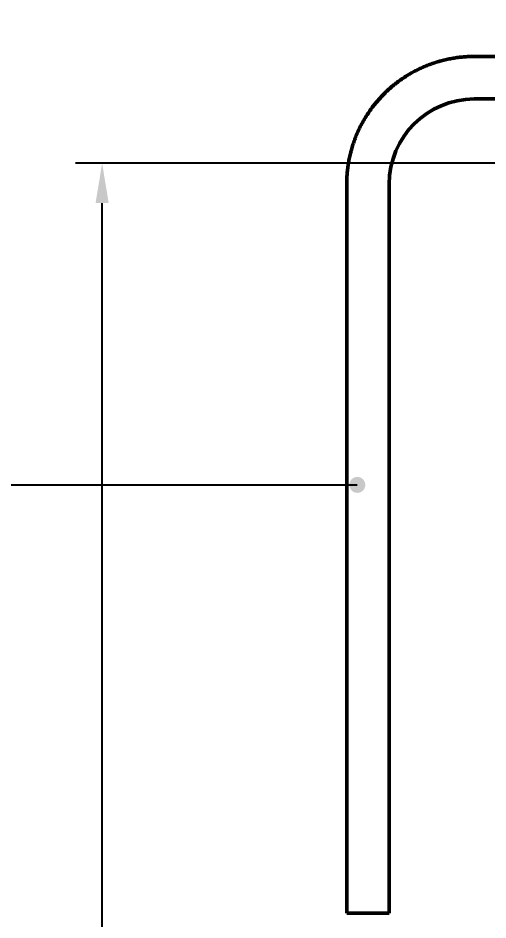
# Model space of a CAD drawing. Header units: millimetres. Extents: x 0 to 420, y 0 to 297.
# Drawn here: x 46.7 to 82, y 189.9 to 257.8 of the extents above; entities that cross this region are included whole.
import ezdxf

# ---------------------------------------------------------------- set-up
doc = ezdxf.new("R2010")
doc.units = ezdxf.units.MM
doc.linetypes.add('ISO02-TRAZOS', pattern=[3.75, 3, -0.75])
for name, color, linetype, lineweight in [('01-VISIBLE', 7, 'CONTINUOUS', 50), ('02-OCULTA', 4, 'ISO02-TRAZOS', 25), ('04-COTA', 3, 'CONTINUOUS', 25), ('08-FINA', 5, 'CONTINUOUS', 25)]:
    doc.layers.add(name, color=color, linetype=linetype, lineweight=lineweight)
doc.styles.add('ISO3098', font='isocpeur.ttf')
doc.dimstyles.new('FLAMA-ISO', dxfattribs={"dimtxt": 3.5, "dimasz": 3, "dimexe": 2, "dimexo": 1, "dimgap": 1, "dimtad": 1, "dimdec": 1, "dimtxsty": 'ISO3098', "dimcen": 2.5, "dimclrd": 3, "dimclre": 3, "dimclrt": 3, "dimazin": 3, "dimtfac": 1, "dimtmove": 0, "dimatfit": 3, "dimlwd": 25, "dimlwe": 25})

msp = doc.modelspace()

# ---------------------------------------------------------------- hatches: boundary and pattern name
at = {"layer": '08-FINA'}
h = msp.add_hatch(color=7, dxfattribs=at)
h.dxf.hatch_style = 1
edge = h.paths.add_edge_path()
edge.add_arc((72.2, 222.673), 0.6, 0, 360)

# ---------------------------------------------------------------- linework, layer by layer
at = {"layer": '01-VISIBLE'}
for p, q in [((88.8, 254.905), (81, 254.905)), ((88.8, 251.705), (81, 251.705)), ((71.4, 245.305), (71.4, 190.44)), ((74.6, 245.305), (74.6, 190.44))]:
    msp.add_line(p, q, dxfattribs=at)
for points in [[(81, 254.905), (80.899, 254.905), (80.799, 254.903), (80.698, 254.9), (80.598, 254.897), (80.498, 254.892), (80.397, 254.886), (80.297, 254.879), (80.197, 254.871), (80.097, 254.863), (79.997, 254.853), (79.897, 254.841), (79.797, 254.829), (79.697, 254.816), (79.598, 254.802), (79.498, 254.787), (79.399, 254.771), (79.3, 254.753), (79.201, 254.735), (79.102, 254.716), (79.004, 254.695), (78.906, 254.674), (78.808, 254.651), (78.71, 254.628), (78.613, 254.604), (78.515, 254.578), (78.418, 254.551), (78.322, 254.524), (78.225, 254.495), (78.129, 254.466), (78.033, 254.435), (77.938, 254.404), (77.843, 254.371), (77.748, 254.338), (77.654, 254.303), (77.56, 254.267), (77.466, 254.231), (77.373, 254.193), (77.28, 254.155), (77.187, 254.116), (77.095, 254.075), (77.004, 254.034), (76.913, 253.991), (76.822, 253.948), (76.732, 253.904), (76.642, 253.859), (76.552, 253.813), (76.464, 253.766), (76.375, 253.718), (76.287, 253.669), (76.2, 253.619), (76.113, 253.568), (76.027, 253.517), (75.941, 253.464), (75.856, 253.411), (75.771, 253.356), (75.687, 253.301), (75.604, 253.245), (75.521, 253.188), (75.439, 253.13), (75.357, 253.072), (75.276, 253.012), (75.196, 252.952), (75.116, 252.891), (75.037, 252.829), (74.959, 252.766), (74.881, 252.702), (74.804, 252.638), (74.727, 252.572), (74.651, 252.506), (74.576, 252.439), (74.502, 252.372), (74.428, 252.303), (74.355, 252.234), (74.283, 252.164), (74.212, 252.093), (74.141, 252.022), (74.071, 251.95), (74.002, 251.877), (73.933, 251.803), (73.866, 251.729), (73.799, 251.654), (73.733, 251.578), (73.668, 251.502), (73.603, 251.424), (73.539, 251.347), (73.477, 251.268), (73.415, 251.189), (73.353, 251.109), (73.293, 251.029), (73.233, 250.948), (73.175, 250.866), (73.117, 250.784), (73.06, 250.701), (73.004, 250.618), (72.949, 250.534), (72.894, 250.449), (72.841, 250.364), (72.789, 250.278), (72.737, 250.192), (72.686, 250.105), (72.636, 250.018), (72.587, 249.93), (72.539, 249.842), (72.492, 249.753), (72.446, 249.663), (72.401, 249.574), (72.357, 249.483), (72.314, 249.393), (72.271, 249.301), (72.23, 249.21), (72.19, 249.118), (72.15, 249.025), (72.112, 248.932), (72.074, 248.839), (72.038, 248.745), (72.002, 248.651), (71.968, 248.557), (71.934, 248.462), (71.901, 248.367), (71.87, 248.272), (71.839, 248.176), (71.81, 248.08), (71.781, 247.983), (71.754, 247.887), (71.727, 247.79), (71.702, 247.693), (71.677, 247.595), (71.654, 247.497), (71.631, 247.399), (71.61, 247.301), (71.589, 247.203), (71.57, 247.104), (71.552, 247.005), (71.534, 246.906), (71.518, 246.807), (71.503, 246.708), (71.489, 246.608), (71.476, 246.508), (71.464, 246.409), (71.453, 246.309), (71.443, 246.209), (71.434, 246.108), (71.426, 246.008), (71.419, 245.908), (71.413, 245.808), (71.408, 245.707), (71.405, 245.607), (71.402, 245.506), (71.401, 245.406), (71.4, 245.305)], [(74.6, 190.44), (74.5, 190.44), (74.4, 190.44), (74.3, 190.44), (74.2, 190.44), (74.1, 190.44), (74, 190.44), (73.9, 190.44), (73.8, 190.44), (73.7, 190.44), (73.6, 190.44), (73.5, 190.44), (73.4, 190.44), (73.3, 190.44), (73.2, 190.44), (73.1, 190.44), (73, 190.44), (72.9, 190.44), (72.8, 190.44), (72.7, 190.44), (72.6, 190.44), (72.5, 190.44), (72.4, 190.44), (72.3, 190.44), (72.2, 190.44), (72.1, 190.44), (72, 190.44), (71.9, 190.44), (71.8, 190.44), (71.7, 190.44), (71.6, 190.44), (71.5, 190.44), (71.4, 190.44)]]:
    msp.add_lwpolyline(points, dxfattribs=at)
msp.add_arc((81, 245.305), 6.4, 90, 180, dxfattribs=at)
at = {"layer": '02-OCULTA'}
msp.add_lwpolyline([(71.4, 190.44), (71.5, 190.44), (71.6, 190.44), (71.7, 190.44), (71.8, 190.44), (71.9, 190.44), (72, 190.44), (72.1, 190.44), (72.2, 190.44), (72.3, 190.44), (72.4, 190.44), (72.5, 190.44), (72.6, 190.44), (72.7, 190.44), (72.8, 190.44), (72.9, 190.44), (73, 190.44), (73.1, 190.44), (73.2, 190.44), (73.3, 190.44), (73.4, 190.44), (73.5, 190.44), (73.6, 190.44), (73.7, 190.44), (73.8, 190.44), (73.9, 190.44), (74, 190.44), (74.1, 190.44), (74.2, 190.44), (74.3, 190.44), (74.4, 190.44), (74.5, 190.44), (74.6, 190.44)], dxfattribs=at)
at = {"layer": '08-FINA'}
msp.add_line((35, 222.673), (72.2, 222.673), dxfattribs=at)

# ---------------------------------------------------------------- dimensions: what is measured, and where the dimension line sits
at = {"layer": '04-COTA'}
for base, p1, p2 in [((42, 109), (64, 109), (64, 267)), ((53, 109), (82.8, 109), (93.8, 246.876))]:
    msp.add_linear_dim(base=base, p1=p1, p2=p2, angle=90, dimstyle='FLAMA-ISO', override={"dimlfac": 5}, dxfattribs=at).render()

doc.saveas('drawing.dxf')
